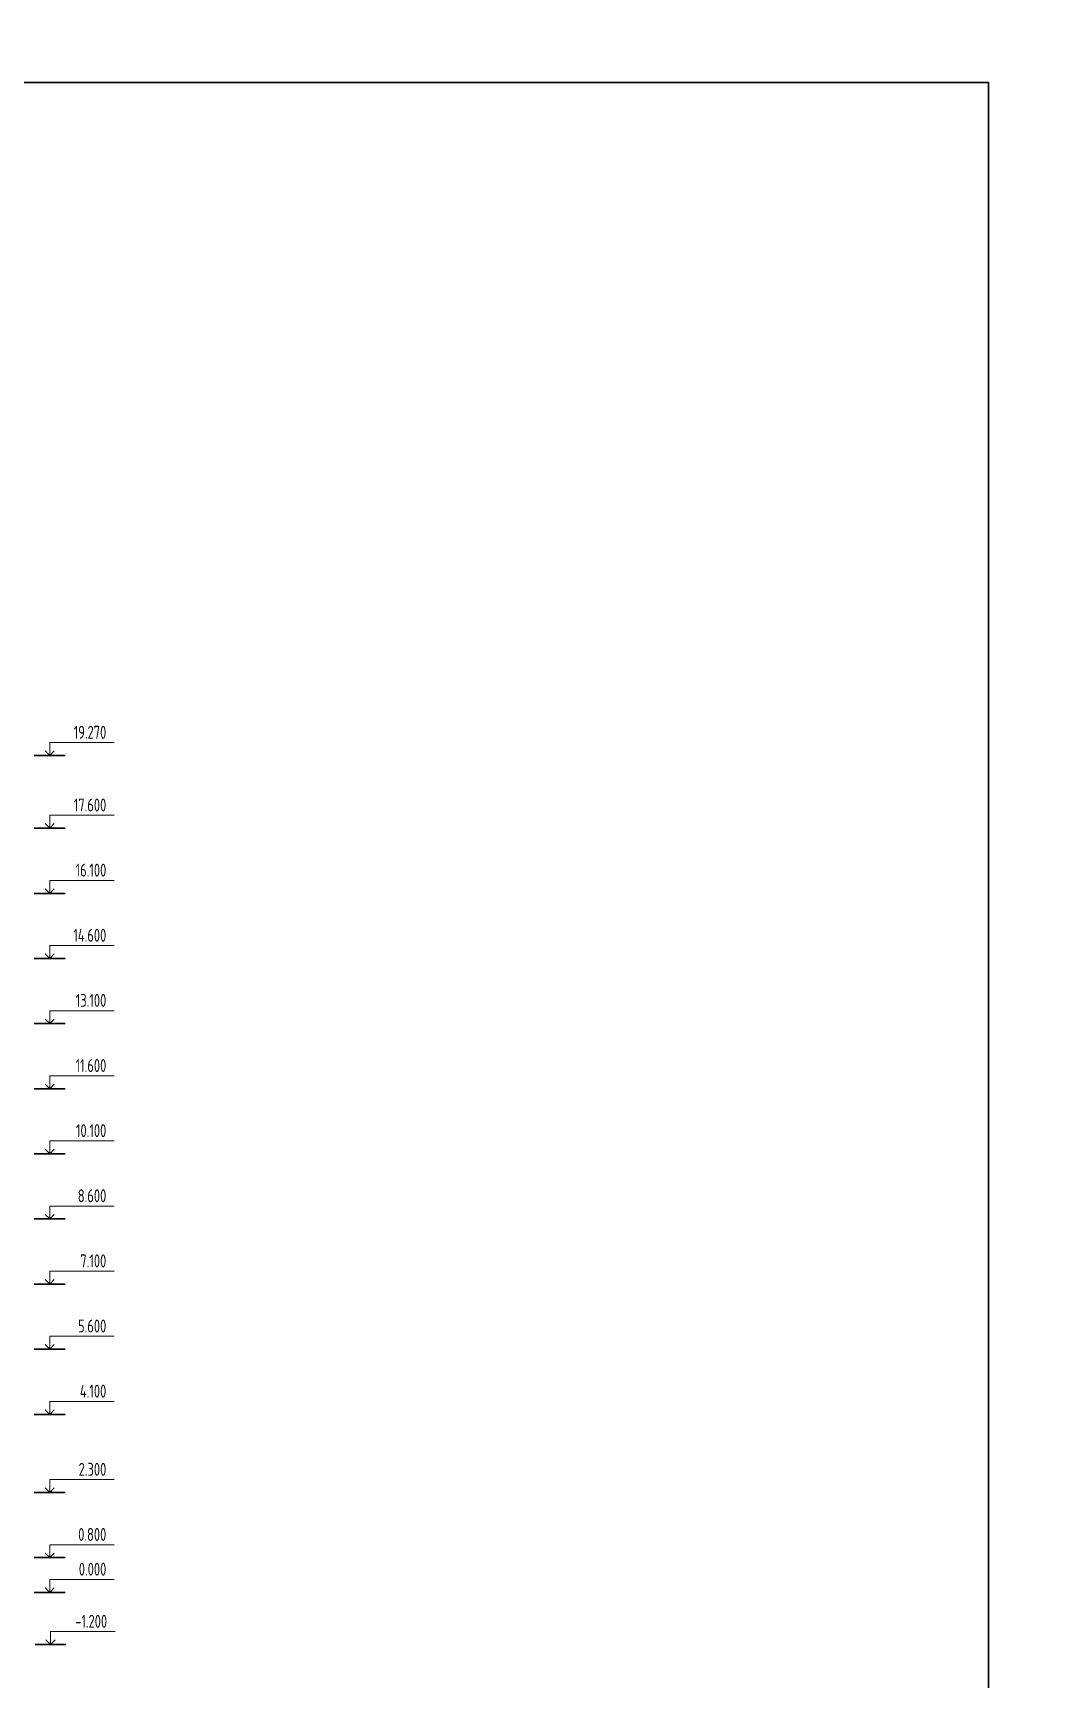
# Model space of a CAD drawing. Header units: millimetres. Extents: x -689206 to 4969298, y -1019800 to 703299.
# Drawn here: x 396378 to 419534, y -462463 to -424549 of the extents above; entities that cross this region are included whole.
import ezdxf

# ---------------------------------------------------------------- set-up
doc = ezdxf.new("R2010")
doc.units = ezdxf.units.MM
doc.layers.add('внешняярамка', color=7, linetype='Continuous', lineweight=5, plot=False)
doc.layers.add('разрез1-1', color=7, linetype='Continuous')
doc.layers.add('Штамп', color=7, linetype='Continuous', lineweight=5)
doc.styles.add('Аннотативный', font='isocteur.ttf', dxfattribs={"width": 0.7, "height": 250})

msp = doc.modelspace()

# ---------------------------------------------------------------- linework, layer by layer
at = {"layer": 'внешняярамка', "lineweight": 5, "ltscale": 50, "const_width": 2.28}
msp.add_lwpolyline([(323711.7, -492309.2), (419533.3, -492309.2), (419533.3, -424549.6), (323711.7, -424549.6), (323711.7, -492309.2)], dxfattribs=at)
at = {"layer": 'разрез1-1', "lineweight": 5}
for p, q in [((396764.2, -441191.1), (396764.2, -440893.3)), ((396764.2, -440893.3), (398253.3, -440893.3)), ((396764.2, -442866.1), (396764.2, -442568.3)), ((396764.2, -442568.3), (398253.3, -442568.3)), ((396764.2, -444366.1), (396764.2, -444068.3)), ((396764.2, -444068.3), (398253.3, -444068.3)), ((396764.2, -445866.1), (396764.2, -445568.3)), ((396764.2, -445568.3), (398253.3, -445568.3)), ((396764.2, -447366.1), (396764.2, -447068.3)), ((396764.2, -447068.3), (398253.3, -447068.3)), ((396764.2, -448866.1), (396764.2, -448568.3)), ((396764.2, -448568.3), (398253.3, -448568.3)), ((396764.2, -450366.1), (396764.2, -450068.3)), ((396764.2, -450068.3), (398253.3, -450068.3)), ((396764.2, -451866.1), (396764.2, -451568.3)), ((396764.2, -451568.3), (398253.3, -451568.3)), ((396764.2, -453366.1), (396764.2, -453068.3)), ((396764.2, -453068.3), (398253.3, -453068.3)), ((396764.2, -454866.1), (396764.2, -454568.3)), ((396764.2, -454568.3), (398253.3, -454568.3)), ((396764.2, -456366.1), (396764.2, -456068.3)), ((396764.2, -456068.3), (398253.3, -456068.3)), ((396764.2, -456366.1), (396764.2, -456068.3)), ((396764.2, -456068.3), (398253.3, -456068.3)), ((396764.2, -458166.1), (396764.2, -457868.3)), ((396764.2, -457868.3), (398253.3, -457868.3)), ((396764.2, -459666.1), (396764.2, -459368.3)), ((396764.2, -459368.3), (398253.3, -459368.3)), ((396764.2, -460466.1), (396764.2, -460168.3)), ((396764.2, -460168.3), (398253.3, -460168.3)), ((396783.7, -461666.9), (396783.7, -461369)), ((396783.7, -461369), (398272.8, -461369))]:
    msp.add_line(p, q, dxfattribs=at)
at = {"layer": 'разрез1-1', "lineweight": 30}
for p, q in [((397118.8, -441191.1), (396409.7, -441191.1)), ((396764.2, -441191.1), (396658.9, -441085.8)), ((396764.2, -441191.1), (396869.5, -441085.8)), ((396764.2, -442866.1), (396658.9, -442760.8)), ((396764.2, -442866.1), (396869.5, -442760.8)), ((397118.8, -442866.1), (396409.7, -442866.1)), ((396764.2, -444366.1), (396658.9, -444260.8)), ((396764.2, -444366.1), (396869.5, -444260.8)), ((397118.8, -444366.1), (396409.7, -444366.1)), ((397118.8, -445866.1), (396409.7, -445866.1)), ((396764.2, -445866.1), (396658.9, -445760.8)), ((396764.2, -445866.1), (396869.5, -445760.8)), ((397118.8, -447366.1), (396409.7, -447366.1)), ((396764.2, -447366.1), (396658.9, -447260.8)), ((396764.2, -447366.1), (396869.5, -447260.8)), ((397118.8, -448866.1), (396409.7, -448866.1)), ((396764.2, -448866.1), (396658.9, -448760.8)), ((396764.2, -448866.1), (396869.5, -448760.8)), ((397118.8, -450366.1), (396409.7, -450366.1)), ((396764.2, -450366.1), (396658.9, -450260.8)), ((396764.2, -450366.1), (396869.5, -450260.8)), ((397118.8, -451866.1), (396409.7, -451866.1)), ((396764.2, -451866.1), (396658.9, -451760.8)), ((396764.2, -451866.1), (396869.5, -451760.8)), ((397118.8, -453366.1), (396409.7, -453366.1)), ((396764.2, -453366.1), (396658.9, -453260.8)), ((396764.2, -453366.1), (396869.5, -453260.8)), ((397118.8, -454866.1), (396409.7, -454866.1)), ((396764.2, -454866.1), (396658.9, -454760.8)), ((396764.2, -454866.1), (396869.5, -454760.8)), ((397118.8, -456366.1), (396409.7, -456366.1)), ((397118.8, -456366.1), (396409.7, -456366.1)), ((396764.2, -456366.1), (396658.9, -456260.8)), ((396764.2, -456366.1), (396658.9, -456260.8)), ((396764.2, -456366.1), (396869.5, -456260.8)), ((396764.2, -456366.1), (396869.5, -456260.8)), ((397118.8, -458166.1), (396409.7, -458166.1)), ((396764.2, -458166.1), (396658.9, -458060.8)), ((396764.2, -458166.1), (396869.5, -458060.8)), ((397118.8, -459666.1), (396409.7, -459666.1)), ((396764.2, -459666.1), (396658.9, -459560.8)), ((396764.2, -459666.1), (396869.5, -459560.8)), ((397118.8, -460466.1), (396409.7, -460466.1)), ((396764.2, -460466.1), (396658.9, -460360.8)), ((396764.2, -460466.1), (396869.5, -460360.8)), ((397138.3, -461666.9), (396429.2, -461666.9)), ((396783.7, -461666.9), (396678.4, -461561.6)), ((396783.7, -461666.9), (396889, -461561.6))]:
    msp.add_line(p, q, dxfattribs=at)
at = {"layer": 'Штамп', "lineweight": 30}
msp.add_lwpolyline([(328274.6, -491168.4), (418392.5, -491168.4), (418392.5, -425690.4), (328274.6, -425690.4)], close=True, dxfattribs=at)

# ---------------------------------------------------------------- texts
at = {"layer": 'разрез1-1', "lineweight": 30, "char_height": 297.819, "width": 1508.774, "attachment_point": 3, "style": 'Аннотативный'}
for s, insert in [('{\\fISOCPEUR|b0|i0|c204|p34;19.270\\fISOCPEUR|b0|i0|c0|p34; }', (398067.9, -440507.7)), ('{\\fISOCPEUR|b0|i0|c204|p34;17.600\\fISOCPEUR|b0|i0|c0|p34; }', (398067.9, -442182.7)), ('{\\fISOCPEUR|b0|i0|c204|p34;16.100\\fISOCPEUR|b0|i0|c0|p34; }', (398067.9, -443682.7)), ('{\\fISOCPEUR|b0|i0|c204|p34;14.600\\fISOCPEUR|b0|i0|c0|p34; }', (398067.9, -445182.7)), ('{\\fISOCPEUR|b0|i0|c204|p34;13.100\\fISOCPEUR|b0|i0|c0|p34; }', (398067.9, -446682.7)), ('{\\fISOCPEUR|b0|i0|c204|p34;11.600\\fISOCPEUR|b0|i0|c0|p34; }', (398067.9, -448182.7)), ('{\\fISOCPEUR|b0|i0|c204|p34;10.100\\fISOCPEUR|b0|i0|c0|p34; }', (398067.9, -449682.7)), ('{\\fISOCPEUR|b0|i0|c204|p34;8.600\\fISOCPEUR|b0|i0|c0|p34; }', (398067.9, -451182.7)), ('{\\fISOCPEUR|b0|i0|c204|p34;7.100\\fISOCPEUR|b0|i0|c0|p34; }', (398067.9, -452682.7)), ('{\\fISOCPEUR|b0|i0|c204|p34;5.600\\fISOCPEUR|b0|i0|c0|p34; }', (398067.9, -454182.7)), ('{\\fISOCPEUR|b0|i0|c204|p34;4.100\\fISOCPEUR|b0|i0|c0|p34; }', (398067.9, -455682.7)), ('{\\fISOCPEUR|b0|i0|c204|p34;4.100\\fISOCPEUR|b0|i0|c0|p34; }', (398067.9, -455682.7)), ('{\\fISOCPEUR|b0|i0|c204|p34;2.300\\fISOCPEUR|b0|i0|c0|p34; }', (398067.9, -457482.7)), ('{\\fISOCPEUR|b0|i0|c204|p34;0.800\\fISOCPEUR|b0|i0|c0|p34; }', (398067.9, -458982.7)), ('{\\fISOCPEUR|b0|i0|c204|p34;0.000\\fISOCPEUR|b0|i0|c0|p34; }', (398067.9, -459782.7)), ('{\\fISOCPEUR|b0|i0|c204|p34;-1.200\\fISOCPEUR|b0|i0|c0|p34; }', (398087.4, -460983.4))]:
    msp.add_mtext(s, dxfattribs=dict(at, insert=insert))

doc.saveas('drawing.dxf')
